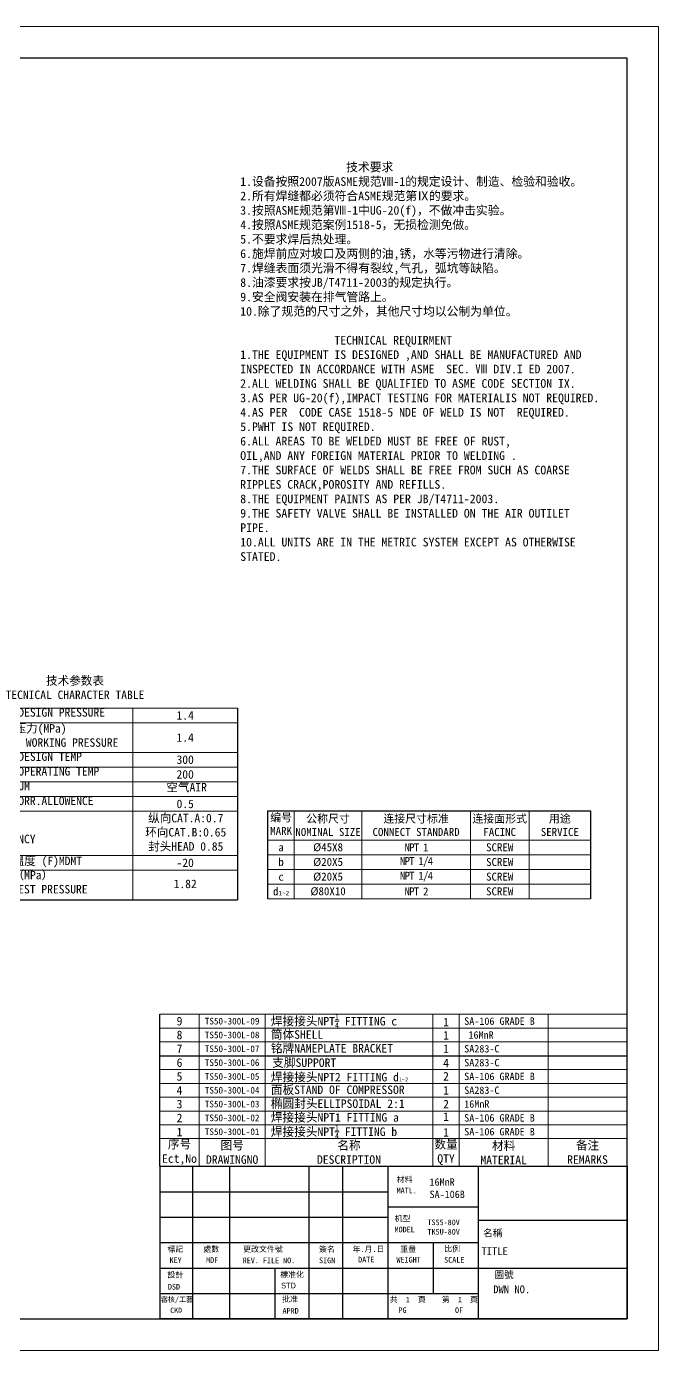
# Model space of a CAD drawing. Header units: millimetres. Extents: x 6191 to 10260, y 2154 to 5031.
# Drawn here: x 8886 to 10260, y 2154 to 5031 of the extents above; entities that cross this region are included whole.
import ezdxf

# ---------------------------------------------------------------- set-up
doc = ezdxf.new("R2010")
doc.units = ezdxf.units.MM
doc.linetypes.add('CENTER', pattern=[50.8, 31.75, -6.35, 6.35, -6.35])
doc.layers.add('CENTER', color=1, linetype='CENTER')
doc.layers.add('粗实线', color=7, linetype='Continuous', lineweight=25)
doc.layers.add('细实线', color=7, linetype='Continuous', lineweight=13)
doc.styles.add('ISO9', font='simplex')
doc.styles.add('ISOCP', font='isocp.shx')
doc.styles.get("Standard").update_dxf_attribs({"font": 'SimSun.ttf'})

# ---------------------------------------------------------------- blocks, each defined once
blk = doc.blocks.new('图框')
at = {"layer": '粗实线'}
for p, q in [((100, 0), (0, 0)), ((100, -73.529), (100, 0)), ((0, -73.529), (100, -73.529))]:
    blk.add_line(p, q, dxfattribs=at)
at = {"layer": '细实线'}
for p, q in [((101.838, 1.838), (-7.353, 1.838)), ((101.838, -75.368), (101.838, 1.838)), ((-7.353, -75.368), (101.838, -75.368))]:
    blk.add_line(p, q, dxfattribs=at)
blk = doc.blocks.new('A$C5A9A067B')
at = {"layer": '粗实线'}
for p, q in [((7.4, 0), (7.4, 416.1)), ((647.5, 416.1), (647.5, 0)), ((7.4, 0), (647.5, 0))]:
    blk.add_line(p, q, dxfattribs=at)
at = {"layer": '细实线'}
for p, q in [((7.4, 416.1), (647.5, 416.1)), ((419.9, 0), (419.9, 416.1)), ((7.4, 384.1), (647.5, 384.1)), ((7.4, 320.1), (647.5, 320.1)), ((7.4, 288.1), (647.5, 288.1)), ((7.4, 256.1), (647.5, 256.1)), ((7.4, 224), (647.5, 224)), ((7.4, 192), (647.5, 192)), ((7.4, 96), (647.5, 96)), ((7.4, 64), (647.5, 64))]:
    blk.add_line(p, q, dxfattribs=at)
for s, insert, char_height, width, attachment_point in [('       技术参数表\\PTECNICAL CHARACTER TABLE', (143.3, 485.1), 18.474, 429.911, 1), ('设计压力(MPa)DESIGN PRESSURE', (7.4, 416.1), 18.474, 412.535, 1), ('1.4', (533.7, 400.1), 18.47, 227.606, 5), ('最高允许工作压力(MPa)\\PMAX ALLOWABLE WORKING PRESSURE', (11.5, 381.4), 18.474, 412.535, 1), ('1.4', (533.7, 352.1), 18.47, 227.606, 5), ('设计温度 (F) DESIGN TEMP', (7.4, 320.1), 18.474, 412.535, 1), ('工作温度 (F) OPERATING TEMP', (7.4, 288.1), 18.474, 412.535, 1), ('300', (533.7, 304.1), 18.47, 227.606, 5), ('工作介质 MEDIUM', (7.4, 256.1), 18.474, 412.535, 1), ('200', (533.7, 272.1), 18.47, 227.606, 5), ('腐蚀裕度(mm)CORR.ALLOWENCE', (7.4, 224), 18.474, 412.535, 1), ('0.5', (533.7, 208), 18.47, 227.606, 5), ('焊接接头系数\\PJOINT EFFICIENCY', (7.4, 171.9), 18.474, 412.535, 1), ('纵向CAT.A:0.7\\P环向CAT.B:0.65\\P封头HEAD 0.85', (534.9, 145.5), 18.474, 227.606, 5), ('最低设计金属温度 (F)MDMT', (7.4, 93.5), 18.474, 412.535, 1), ('-20', (533.7, 80), 18.47, 227.606, 5), ('耐压试验压力（MPa）\\PHYDROSTATIC TEST PRESSURE', (7.4, 62.8), 18.474, 412.535, 1), ('1.82', (533.7, 34.2), 18.47, 227.606, 5)]:
    blk.add_mtext(s, dxfattribs=dict(at, insert=insert, char_height=char_height, width=width, attachment_point=attachment_point))
at = {"layer": '细实线', "insert": (492.8, 253.5), "char_height": 18.47, "attachment_point": 1}
blk.add_mtext('空气AIR', dxfattribs=at)
blk = doc.blocks.new('A$C46DD4279')
at = {"layer": '粗实线'}
for p, q in [((0, 191.3), (701.3, 191.3)), ((0, 0), (0, 191.3)), ((701.3, 191.3), (701.3, 0))]:
    blk.add_line(p, q, dxfattribs=at)
at = {"layer": '细实线'}
for p, q in [((57.4, 0), (57.4, 191.3)), ((204, 0), (204, 191.3)), ((439.9, 191.3), (439.9, 0)), ((567.4, 191.3), (567.4, 0)), ((701.3, 127.5), (0, 127.5)), ((701.3, 95.6), (0, 95.6)), ((701.3, 63.8), (0, 63.8)), ((701.3, 31.9), (0, 31.9)), ((701.3, 0), (0, 0))]:
    blk.add_line(p, q, dxfattribs=at)
at = {"layer": '细实线', "attachment_point": 5}
for s, insert, char_height, width in [('{\\H0.7x;编号\\PMARK}', (28.7, 162), 24.84, 57.38), ('公称尺寸\\PNOMINAL SIZE', (130.7, 159.4), 17.388, 146.638), ('连接尺寸标准\\PCONNECT STANDARD', (322, 159.4), 17.388, 235.895), ('连接面形式\\PFACINC', (503.7, 159.4), 17.39, 127.511), ('用途\\PSERVICE', (634.4, 159.4), 17.39, 133.886), ('a', (28.7, 111.6), 17.4, 57.38), ('%%C45X8', (130.7, 111.6), 17.39, 146.638), ('{\\T0.75;NPT 1 }', (322, 111.6), 17.388, 235.895), ('SCREW', (503.7, 111.6), 17.39, 127.511), ('b', (28.7, 79.7), 17.4, 57.38), ('%%C20X5', (130.7, 79.7), 17.39, 146.638), ('{\\T0.75;NPT 1/4 }', (322, 79.7), 17.388, 235.895), ('SCREW', (503.7, 79.7), 17.39, 127.511), ('%%C20X5', (130.7, 47.8), 17.39, 146.638), ('{\\T0.75;NPT 1/4 }', (322, 47.8), 17.388, 235.895), ('c', (28.7, 47.8), 17.4, 57.38), ('SCREW', (503.7, 47.8), 17.39, 127.511), ('d{\\H0.5751x;1~2}', (28.7, 15.9), 17.388, 57.38), ('%%C80X10', (130.7, 15.9), 17.39, 146.638), ('{\\T0.75;NPT 2\\H1x; }', (322, 15.9), 17.388, 235.895), ('SCREW', (503.7, 15.9), 17.39, 127.511)]:
    blk.add_mtext(s, dxfattribs=dict(at, insert=insert, char_height=char_height, width=width))
blk = doc.blocks.new('A$C339215B0')
at = {"layer": '粗实线'}
for p, q in [((0, 3.3), (0, 333.7)), ((0, 243.6), (1015.4, 243.6))]:
    blk.add_line(p, q, dxfattribs=at)
at = {"layer": '细实线'}
for p, q in [((0, 333.7), (1015.4, 333.7)), ((85.8, 3.3), (85.8, 333.7)), ((228.8, 3.3), (228.8, 333.7)), ((593.5, 3.3), (593.5, 333.7)), ((650.7, 3.3), (650.7, 333.7)), ((843.8, 3.3), (843.8, 333.7)), ((1015.4, 333.7), (1015.4, 3.3)), ((0, 303.6), (1015.4, 303.6)), ((0, 273.6), (1015.4, 273.6)), ((0, 243.6), (1015.4, 243.6)), ((0, 213.5), (1015.4, 213.5)), ((0, 183.5), (1015.4, 183.5)), ((0, 153.5), (1015.4, 153.5)), ((0, 123.4), (1015.4, 123.4)), ((0, 93.4), (1015.4, 93.4)), ((0, 63.4), (1015.4, 63.4)), ((0, 3.3), (1015.4, 3.3)), ((403.1, 3.8), (403.1, 3.3))]:
    blk.add_line(p, q, dxfattribs=at)
for s, insert, char_height, width, attachment_point in [('9', (42.9, 318.6), 18.6, 85.809, 5), ('TS50-300L-09', (157.3, 318.6), 14.536, 143.015, 5), ('\\A1; 焊接接头NPT{\\H0.7x;\\S1/4;} FITTING c', (228.8, 318.6), 18.573, 364.688, 4), ('1', (622.1, 316.8), 18.6, 57.206, 5), (' SA-106 GRADE B', (650.7, 318.6), 16.1, 193.07, 4), ('8', (42.9, 288.6), 18.6, 85.809, 5), ('TS50-300L-08', (157.3, 288.6), 14.536, 143.015, 5), ('{\\H0.6667x; 筒体SHELL}', (228.8, 288.6), 27.86, 364.688, 4), ('1', (622.1, 288), 18.6, 57.206, 5), (' 16MnR', (659.9, 288.6), 16.1, 193.07, 4), ('7', (42.9, 258.6), 18.6, 85.809, 5), ('TS50-300L-07', (157.3, 258.6), 14.536, 143.015, 5), (' 铭牌NAMEPLATE BRACKET', (228.8, 258.6), 18.573, 364.688, 4), ('1', (622.1, 258.6), 18.6, 57.206, 5), (' SA283-C', (650.7, 258.6), 16.1, 193.07, 4), ('6', (42.9, 228.5), 18.6, 85.809, 5), ('TS50-300L-06', (157.3, 228.5), 14.536, 143.015, 5), (' 支脚SUPPORT', (231.8, 227.5), 18.57, 364.688, 4), ('4', (622.1, 227.9), 18.6, 57.206, 5), (' SA283-C', (650.7, 228.5), 16.1, 193.07, 4), ('5', (42.9, 198.5), 18.6, 85.809, 5), ('TS50-300L-05', (157.3, 198.5), 14.536, 143.015, 5), (' 焊接接头NPT2 FITTING d{\\H0.4605x;1~2}', (228.8, 196), 18.573, 364.688, 4), ('2', (622.1, 199), 18.6, 57.206, 5), (' SA-106 GRADE B', (650.7, 198.5), 16.1, 193.07, 4), ('4', (42.9, 168.5), 18.6, 85.809, 5), ('TS50-300L-04', (157.3, 168.5), 14.536, 143.015, 5), (' 面板STAND OF COMPRESSOR', (228.8, 168.5), 18.573, 364.688, 4), ('1', (622.1, 168.5), 18.6, 57.206, 5), ('1', (622.1, 168.5), 18.6, 57.206, 5), (' SA283-C', (650.7, 168.5), 16.1, 193.07, 4), ('3', (42.9, 138.5), 18.6, 85.809, 5), ('TS50-300L-03', (157.3, 138.5), 14.536, 143.015, 5), (' 椭圆封头ELLIPSOIDAL 2:1', (228.8, 138.4), 18.573, 364.688, 4), ('2', (622.1, 138.5), 18.6, 57.206, 5), (' 16MnR', (650.7, 138.5), 16.1, 193.07, 4), ('2', (42.9, 108.4), 18.6, 85.809, 5), ('TS50-300L-02', (157.3, 108.4), 14.536, 143.015, 5), (' 焊接接头NPT1 FITTING a', (228.8, 108.4), 18.573, 364.688, 4), ('1', (622.1, 111.1), 18.6, 57.206, 5), (' SA-106 GRADE B', (650.7, 108.4), 16.1, 193.07, 4), ('1', (42.9, 77.8), 18.6, 85.809, 5), ('\\A1; 焊接接头NPT{\\H0.7x;\\S1/4;} FITTING b', (228.8, 78.4), 18.573, 364.688, 4), (' SA-106 GRADE B', (650.7, 78.4), 16.1, 193.07, 4), ('{\\H0.6667x;序号\\PEct,No}', (42.9, 33.3), 27.86, 85.809, 5), ('TS50-300L-01', (157.3, 78.4), 14.536, 143.015, 5), ('{\\H0.6667x;图号\\PDRAWINGNO}', (157.3, 33.3), 27.86, 143.015, 5), ('名称\\PDESCRIPTION', (411.2, 33.3), 18.573, 364.688, 5), ('{\\H0.6667x;数量\\PQTY}', (622.1, 33.3), 27.86, 57.206, 5), ('1', (622.1, 77.1), 18.6, 57.206, 5), ('{\\H0.6667x;材料\\PMATERIAL}', (747.3, 32.7), 27.86, 193.07, 5), ('{\\H0.6667x;备注\\PREMARKS}', (929.6, 33.3), 27.86, 171.618, 5)]:
    blk.add_mtext(s, dxfattribs=dict(at, insert=insert, char_height=char_height, width=width, attachment_point=attachment_point))

msp = doc.modelspace()

# ---------------------------------------------------------------- linework, layer by layer
at = {"color": 0}
for p, q in [((9175.857, 2554.636), (10191.262, 2554.636)), ((9175.857, 2554.636), (9175.857, 2222.903)), ((10191.262, 2554.636), (10191.262, 2222.903)), ((9175.857, 2222.903), (9232.57, 2222.903)), ((10191.262, 2222.903), (9175.857, 2222.903))]:
    msp.add_line(p, q, dxfattribs=at)
at = {"color": 0, "linetype": 'Continuous'}
for p, q in [((9247.803, 2222.903), (9247.803, 2554.636)), ((9328.281, 2222.903), (9328.281, 2554.636)), ((9500.291, 2222.903), (9500.291, 2554.636)), ((9574.009, 2222.903), (9574.009, 2554.636)), ((9175.857, 2499.347), (9672.301, 2499.347)), ((9175.857, 2444.059), (9672.301, 2444.059)), ((9868.883, 2437.777), (10191.262, 2437.777)), ((9175.857, 2333.481), (10191.262, 2333.481))]:
    msp.add_line(p, q, dxfattribs=at)
at = {"layer": 'CENTER', "color": 0, "linetype": 'Continuous'}
for p, q in [((9672.301, 2222.903), (9672.301, 2554.636)), ((9868.883, 2222.903), (9868.883, 2554.636)), ((9672.301, 2466.673), (9868.883, 2466.673)), ((9175.857, 2388.77), (9868.883, 2388.77)), ((9770.592, 2278.192), (9770.592, 2388.77)), ((9426.573, 2222.903), (9426.573, 2333.481)), ((9175.857, 2278.192), (9868.883, 2278.192))]:
    msp.add_line(p, q, dxfattribs=at)

# ---------------------------------------------------------------- block references
at = {"layer": '细实线', "xscale": 37.26000000000022, "yscale": 37.25999999999999, "zscale": 37.26}
msp.add_blockref('图框', (6465.262, 4962.609), dxfattribs=at)
at = {"layer": '细实线'}
for name, p in [('A$C5A9A067B', (8697.407, 3133.956)), ('A$C46DD4279', (9410.88, 3135.969)), ('A$C339215B0', (9175.857, 2551.335))]:
    msp.add_blockref(name, p, dxfattribs=at)

# ---------------------------------------------------------------- texts
at = {"color": 0, "attachment_point": 1}
for s, insert, char_height, width, style in [('{\\fSimSun|b0|i0|c134|p2;材料\\fU+65b0細明體|b0|i0|c136|p2;}', (9690.704, 2532.23), 12.2864, 89.19744, 'ISO9'), ('{\\fNSimSun|b0|i0|c134|p49;MATL.}', (9690.564, 2508.108), 12.2864, 101.09129, 'ISO9'), ('{\\fSimSun|b0|i0|c134|p2;机型\\fU+65b0細明體|b0|i0|c136|p2;}', (9686.192, 2447.39), 12.2864, 89.19744, 'ISO9'), ('{\\fNSimSun|b0|i0|c134|p49;MODEL}', (9686.052, 2423.268), 12.2864, 101.09129, 'ISO9'), ('{\\fSimSun|b0|i0|c134|p2;TS55-80V\\PTK5U-80V}', (9757.695, 2439.055), 12.2864, 89.19744, 'ISO9'), ('{\\fSimSun|b0|i0|c134|p2;名稱\\fU+65b0細明體|b0|i0|c136|p2;}', (9878.518, 2417.249), 15.358, 135.47049, 'ISO9'), ('{\\fSimSun|b0|i0|c134|p2;標記\\fU+65b0細明體|b0|i0|c136|p2;}', (9192.444, 2380.92), 12.2864, 38.35207, 'ISO9'), ('{\\fSimSun|b0|i0|c134|p2;處數\\fU+65b0細明體|b0|i0|c136|p2;}', (9270.511, 2380.92), 12.2864, 42.7661, 'ISO9'), ('{\\fSimSun|b0|i0|c134|p2;更改文件號\\fU+65b0細明體|b0|i0|c136|p2;}', (9357.072, 2380.92), 12.2864, 108.37639, 'ISO9'), ('{\\fSimSun|b0|i0|c134|p2;簽名\\fU+65b0細明體|b0|i0|c136|p2;}', (9521.999, 2380.92), 12.2864, 108.37639, 'ISO9'), ('{\\fSimSun|b0|i0|c134|p2;年.月.日\\fU+65b0細明體|b0|i0|c136|p2;}', (9595.076, 2380.92), 12.2864, 108.37639, 'ISO9'), ('{\\fSimSun|b0|i0|c134|p2;重量\\fU+65b0細明體|b0|i0|c136|p2;}', (9698.614, 2380.921), 12.2864, 89.19744, 'ISO9'), ('{\\fSimSun|b0|i0|c134|p2;比例\\fU+65b0細明體|b0|i0|c136|p2;}', (9794.087, 2381.64), 12.2864, 89.19744, 'ISO9'), ('{\\fNSimSun|b0|i0|c134|p49;TITLE}', (9874.813, 2378.672), 16.8938, 499.58847, 'ISOCP'), ('{\\fNSimSun|b0|i0|c134|p49;KEY}', (9197.103, 2356.877), 12.2864, 38.35207, 'ISO9'), ('{\\fSimSun|b0|i0|c134|p2;MDF}', (9276.569, 2357.011), 12.2864, 42.7661, 'ISO9'), ('{\\fNSimSun|b0|i0|c134|p49;REV. FILE NO.}', (9356.087, 2356.433), 12.2864, 167.86168, 'ISO9'), ('{\\fNSimSun|b0|i0|c134|p49;SIGN}', (9521.955, 2356.433), 12.2864, 108.37651, 'ISO9'), ('{\\fNSimSun|b0|i0|c134|p49;DATE}', (9607.016, 2358.144), 12.2864, 108.37651, 'ISO9'), ('{\\fNSimSun|b0|i0|c134|p49;WEIGHT}', (9690.232, 2357.914), 12.2864, 101.0912, 'ISO9'), ('{\\fNSimSun|b0|i0|c134|p49;SCALE}', (9793.947, 2357.517), 12.2864, 101.09129, 'ISO9'), ('{\\fSimSun|b0|i0|c134|p2;設計\\fU+65b0細明體|b0|i0|c136|p2;}', (9192.407, 2324.902), 12.2864, 38.35225, 'ISO9'), ('{\\fSimSun|b0|i0|c134|p2;標准化}', (9437.477, 2325.757), 12.2864, 89.19724, 'ISO9'), ('\\f新細明體|b0|i0|c136|p2;STD', (9439.563, 2301.635), 12.2864, 38.35201, 'ISO9'), ('{\\fSimSun|b0|i0|c134|p2;圖號\\fU+65b0細明體|b0|i0|c136|p2;}', (9903.03, 2326.961), 15.358, 135.47049, 'ISO9'), ('{\\fNSimSun|b0|i0|c134|p49;DSD}', (9193.534, 2299.029), 12.2864, 38.35201, 'ISO9'), ('{\\fSimSun|b0|i0|c134|p2;批准\\fU+65b0細明體|b0|i0|c136|p2;}', (9441.762, 2272.127), 12.2864, 89.19744, 'ISO9'), ('{\\fSimSun|b0|i0|c134|p2;共  1  頁    第  1  頁}', (9675.643, 2271.389), 12.2864, 199.2192, 'ISO9'), ('{\\fNSimSun|b0|i0|c134|p49;DWN NO.}', (9900.522, 2295.827), 16.8938, 499.58847, 'ISOCP'), ('{\\fSimSun|b0|i0|c134|p2;審核/工藝\\fU+65b0細明體|b0|i0|c136|p2;}', (9177.817, 2270.899), 11.05776, 86.89367, 'ISO9'), ('{\\fSimSun|b0|i0|c134|p2;CKD}', (9198.463, 2247.441), 11.05776, 86.89367, 'ISO9'), ('{\\fSimSun|b0|i0|c134|p2;APRD}', (9442.647, 2246.818), 12.2864, 89.19744, 'ISO9'), ('{\\fSimSun|b0|i0|c134|p2;PG            OF}', (9694.635, 2248.201), 12.2864, 199.2192, 'ISO9')]:
    msp.add_mtext(s, dxfattribs=dict(at, insert=insert, char_height=char_height, width=width, style=style))
at = {"layer": '细实线'}
for s, insert, char_height, width, attachment_point in [('                  技术要求\\P1.设备按照2007版ASME规范Ⅷ-1的规定设计、制造、检验和验收。\\P2.所有焊缝都必须符合ASME规范第Ⅸ的要求。\\P3.按照ASME规范第Ⅷ-1中UG-20(f)，不做冲击实验。\\P4.按照ASME规范案例1518-5，无损检测免做。\\P5.不要求焊后热处理。\\P6.施焊前应对坡口及两侧的油,锈，水等污物进行清除。\\P7.焊缝表面须光滑不得有裂纹,气孔，弧坑等缺陷。\\P8.油漆要求按JB/T4711-2003的规定执行。\\P9.安全阀安装在排气管路上。\\P10.除了规范的尺寸之外，其他尺寸均以公制为单位。\\P\\P                TECHNICAL REQUIRMENT\\P1.THE EQUIPMENT IS DESIGNED ,AND SHALL BE MANUFACTURED AND INSPECTED IN ACCORDANCE WITH ASME  SEC. Ⅷ DIV.I ED 2007.\\P2.ALL WELDING SHALL BE QUALIFIED TO ASME CODE SECTION IX.\\P3.AS PER UG-20(f),IMPACT TESTING FOR MATERIALIS NOT REQUIRED.\\P4.AS PER  CODE CASE 1518-5 NDE OF WELD IS NOT  REQUIRED.\\P5.PWHT IS NOT REQUIRED.\\P6.ALL AREAS TO BE WELDED MUST BE FREE OF RUST,\\POIL,AND ANY FOREIGN MATERIAL PRIOR TO WELDING .\\P7.THE SURFACE OF WELDS SHALL BE FREE FROM SUCH AS COARSE RIPPLES CRACK,POROSITY AND REFILLS. \\P8.THE EQUIPMENT PAINTS AS PER JB/T4711-2003.\\P9.THE SAFETY VALVE SHALL BE INSTALLED ON THE AIR OUTILET PIPE.\\P10.ALL UNITS ARE IN THE METRIC SYSTEM EXCEPT AS OTHERWISE STATED.', (9350.713, 4735.001), 18.799644, 745.90031, 1), ('16MnR\\P  SA-106B', (9789.421, 2506.998), 16.0997, 148.76163, 5)]:
    msp.add_mtext(s, dxfattribs=dict(at, insert=insert, char_height=char_height, width=width, attachment_point=attachment_point))

doc.saveas('drawing.dxf')
